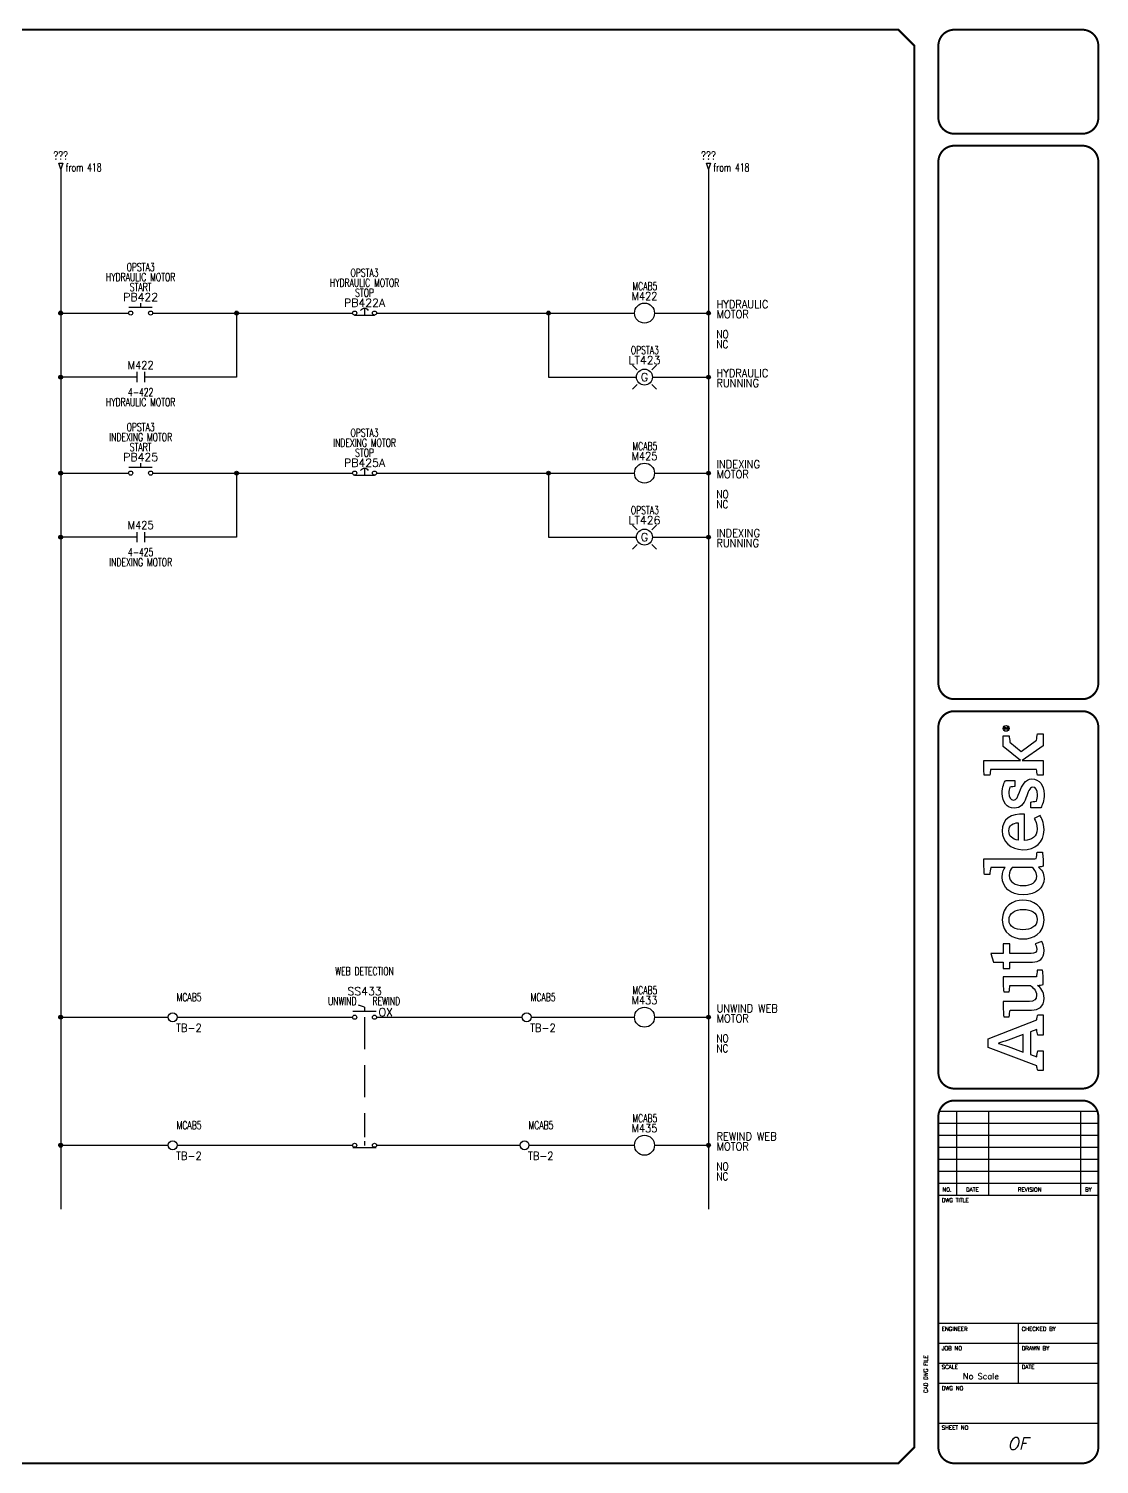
# Model space of a CAD drawing. Header units: inches. Extents: x 0 to 33.5, y 0 to 22.4.
# Drawn here: x 16.75 to 33.48, y 0.02 to 22.44 of the extents above; entities that cross this region are included whole.
import ezdxf
from ezdxf.enums import TextEntityAlignment as Align

# ---------------------------------------------------------------- set-up
doc = ezdxf.new("R2010")
doc.units = ezdxf.units.IN
doc.header["$MEASUREMENT"] = 0
doc.linetypes.add('DASHED', pattern=[0.75, 0.5, -0.25])
for name, color, linetype in [('BLK_14AWG', 252, 'Continuous'), ('DEMO-PITEM', 7, 'Continuous'), ('DESC', 150, 'Continuous'), ('DESCCHILD', 7, 'Continuous'), ('LAYER_1', 160, 'Continuous'), ('LINK', 8, 'DASHED'), ('LOC', 8, 'Continuous'), ('MISC', 7, 'Continuous'), ('POS', 52, 'Continuous'), ('RED_18AWG', 1, 'Continuous'), ('SYMS', 7, 'Continuous'), ('TAGS', 150, 'Continuous'), ('TITLE', 7, 'Continuous'), ('WHT_16AWG', 7, 'Continuous'), ('WIREREF', 52, 'Continuous'), ('XREF', 7, 'Continuous'), ('XREFCHILD', 7, 'Continuous')]:
    doc.layers.add(name, color=color, linetype=linetype)
doc.styles.add('ITALIC', font='ITALIC')
doc.styles.add('SIMPLEX', font='SIMPLEX')
doc.styles.add('WD', font='romans.shx')

# ---------------------------------------------------------------- blocks, each defined once
blk = doc.blocks.new('WDDOT')
for radius in [0.03, 0.0187, 0.00929]:
    blk.add_circle((0, 0), radius)
blk = doc.blocks.new('HSS112')
for p, q in [((-0.185, 0.094), (0.18, 0.094)), ((0, 0.156), (-0.094, 0.188)), ((0, 0.156), (0, 0.094))]:
    blk.add_line(p, q)
for centre in [(-0.155, 0), (0.155, 0)]:
    blk.add_circle(centre, 0.0322)
at = {"style": 'WD', "width": 0.7}
for tag, p in [('INST', (0, 0.982)), ('LOC', (0, 0.812)), ('DESC1', (0, 0.656)), ('DESC2', (0, 0.5)), ('XREF', (0, -0.219))]:
    blk.add_attdef(tag, text='', height=0.125, dxfattribs=at).set_placement(p, align=Align.CENTER)
at = {"style": 'WD'}
blk.add_attdef('TAG1', text='', height=0.125, dxfattribs=at).set_placement((0, 0.344), align=Align.CENTER)
at = {"style": 'WD', "width": 0.7}
blk.add_attdef('POS1', text='', height=0.125, dxfattribs=at).set_placement((-0.125, 0.188), align=Align.RIGHT)
at = {"style": 'WD'}
for tag, p, height in [('X2LINK', (0, 0.219), 0.01), ('X8LINK', (0, 0), 0.01), ('STATE', (0.219, 0.016), 0.125)]:
    blk.add_attdef(tag, p, '', height=height, dxfattribs=at)
at = {"style": 'WD', "width": 0.7}
blk.add_attdef('POS2', (0.125, 0.188), '', height=0.125, dxfattribs=at)
at = {"style": 'WD'}
for tag, p, flags in [('X4TERM01', (-0.188, 0), 1), ('X1TERM02', (0.188, 0), 1), ('FAMILY', (0.205, 0.152), 9), ('CONTACT', (0.205, 0.136), 1)]:
    blk.add_attdef(tag, p, '', height=0.01, dxfattribs=dict(at, flags=flags))
at = {"linetype": 'Continuous', "style": 'WD', "flags": 9}
for tag, p in [('ASSYCODE', (0.25, 0.094)), ('MFG', (0.23, 0.108)), ('CAT', (0.232, 0.121))]:
    blk.add_attdef(tag, text='', height=0.01, dxfattribs=at).set_placement(p, align=Align.CENTER)
at = {"linetype": 'Continuous', "style": 'WD', "flags": 8}
blk.add_attdef('TERM01', text='', height=0.125, dxfattribs=at).set_placement((-0.25, -0.031), align=Align.TOP_RIGHT)
blk.add_attdef('TERM02', text='', height=0.125, dxfattribs=at).set_placement((0.25, -0.031), align=Align.TOP_LEFT)
blk = doc.blocks.new('HA1D2')
blk.add_lwpolyline([(0, 0.094), (0.031, 0.094), (0, 0), (-0.031, 0.094), (0, 0.094)])
at = {"style": 'WD', "width": 0.8, "flags": 8}
blk.add_attdef('WIRENO', text='', height=0.125, dxfattribs=at).set_placement((0, 0.15), align=Align.CENTER)
at = {"style": 'WD', "flags": 1}
for tag, p in [('X8TERM01', (0, 0)), ('SIGCODE', (0.026, 0.066))]:
    blk.add_attdef(tag, p, '', height=0.01, dxfattribs=at)
at = {"style": 'WD', "width": 0.7}
for tag, p in [('XREF', (0.077, -0.037)), ('DESC1', (0.077, -0.206))]:
    blk.add_attdef(tag, p, '', height=0.125, dxfattribs=at)
blk = doc.blocks.new('HMS1')
blk.add_circle((0, 0), 0.156)
at = {"style": 'WD'}
for tag, width, p in [('INST', 0.7, (0.006, 0.528)), ('LOC', 0.7, (0.006, 0.359)), ('TAG1', 0.9, (0, 0.202))]:
    blk.add_attdef(tag, text='', height=0.125, dxfattribs=dict(at, width=width)).set_placement(p, align=Align.CENTER)
at = {"style": 'WD', "flags": 1}
for tag, p in [('X4TERM01', (-0.156, 0)), ('X1TERM02', (0.156, 0))]:
    blk.add_attdef(tag, p, '', height=0.01, dxfattribs=at)
at = {"linetype": 'Continuous', "style": 'WD', "flags": 9}
blk.add_attdef('ASSYCODE', text='', height=0.01, dxfattribs=at).set_placement((0, 0.113), align=Align.CENTER)
at = {"style": 'WD', "flags": 9}
blk.add_attdef('FAMILY', text='', height=0.01, dxfattribs=at).set_placement((-0.005, 0.17), align=Align.CENTER)
at = {"linetype": 'Continuous', "style": 'WD', "flags": 1}
for tag, p in [('MFG', (0, 0.14)), ('CAT', (0, 0.159))]:
    blk.add_attdef(tag, text='', height=0.01, dxfattribs=at).set_placement(p, align=Align.MIDDLE)
at = {"style": 'WD'}
for tag, p, width in [('DESC1', (1.126, 0.076), 0.9), ('DESC2', (1.126, -0.081), 0.9), ('DESC3', (1.126, -0.237), 0.9), ('XREFNO', (1.359, -0.393), 0.8), ('XREFNC', (1.359, -0.549), 0.8)]:
    blk.add_attdef(tag, p, '', height=0.125, dxfattribs=dict(at, width=width))
at = {"linetype": 'Continuous', "style": 'WD'}
blk.add_attdef('TERM01', text='', height=0.125, dxfattribs=at).set_placement((-0.2, -0.035), align=Align.TOP_RIGHT)
blk.add_attdef('TERM02', text='', height=0.125, dxfattribs=at).set_placement((0.2, -0.035), align=Align.TOP_LEFT)
at = {"style": 'WD', "width": 0.8, "flags": 8}
for tag, p in [('NO', (1.126, -0.393)), ('NC', (1.126, -0.549))]:
    blk.add_attdef(tag, p, '', height=0.125, dxfattribs=at)
blk = doc.blocks.new('HMS21')
at = {"linetype": 'Continuous'}
for p, q in [((-0.062, 0.08), (-0.062, -0.08)), ((0.062, 0.08), (0.062, -0.08))]:
    blk.add_line(p, q, dxfattribs=at)
at = {"style": 'WD'}
for tag, width, p in [('INST', 0.7, (0, 0.451)), ('TAG2', 0.9, (0, 0.125)), ('LOC', 0.7, (0, 0.281)), ('XREF', 0.7, (0, -0.297)), ('DESC1', 0.7, (0, -0.454)), ('DESC2', 0.7, (0, -0.61)), ('DESC3', 0.7, (0, -0.766))]:
    blk.add_attdef(tag, text='', height=0.125, dxfattribs=dict(at, width=width)).set_placement(p, align=Align.CENTER)
for tag, p, flags in [('X4TERM01', (-0.062, 0), 1), ('X1TERM02', (0.062, 0), 1), ('FAMILY', (0.097, 0.053), 9), ('CONTACT', (0.097, 0.036), 1)]:
    blk.add_attdef(tag, p, '', height=0.01, dxfattribs=dict(at, flags=flags))
for tag, p in [('X2LINK', (0, 0.125)), ('X8LINK', (0, -0.125))]:
    blk.add_attdef(tag, p, '', height=0.01, dxfattribs=at)
at = {"linetype": 'Continuous', "style": 'WD', "flags": 8}
blk.add_attdef('TERM01', text='', height=0.125, dxfattribs=at).set_placement((-0.125, -0.031), align=Align.TOP_RIGHT)
blk.add_attdef('TERM02', text='', height=0.125, dxfattribs=at).set_placement((0.125, -0.031), align=Align.TOP_LEFT)
blk = doc.blocks.new('HSS22')
for p, q in [((0, 0.062), (0, -0.005)), ((-0.185, -0.034), (0.18, -0.034))]:
    blk.add_line(p, q)
for centre in [(-0.155, 0), (0.155, 0)]:
    blk.add_circle(centre, 0.0322)
at = {"style": 'WD', "width": 0.7}
for tag, p in [('INST', (0, 0.738)), ('LOC', (0, 0.568)), ('DESC1', (0, 0.412)), ('DESC2', (0, 0.255)), ('XREF', (0, -0.227))]:
    blk.add_attdef(tag, text='', height=0.125, dxfattribs=at).set_placement(p, align=Align.CENTER)
at = {"style": 'WD'}
blk.add_attdef('TAG2', text='', height=0.125, dxfattribs=at).set_placement((0, 0.099), align=Align.CENTER)
for tag, p, flags in [('X4TERM01', (-0.188, 0), 1), ('FAMILY', (0.054, 0.058), 9), ('CONTACT', (0.054, 0.042), 9), ('X1TERM02', (0.188, 0), 1)]:
    blk.add_attdef(tag, p, '', height=0.01, dxfattribs=dict(at, flags=flags))
for tag, p in [('X2LINK', (0, 0.125)), ('X8LINK', (0, -0.094))]:
    blk.add_attdef(tag, p, '', height=0.01, dxfattribs=at)
at = {"style": 'WD', "width": 0.8}
blk.add_attdef('STATE', (0.25, 0.016), '', height=0.125, dxfattribs=at)
at = {"linetype": 'Continuous', "style": 'WD', "flags": 8}
blk.add_attdef('TERM01', text='', height=0.125, dxfattribs=at).set_placement((-0.25, -0.031), align=Align.TOP_RIGHT)
blk.add_attdef('TERM02', text='', height=0.125, dxfattribs=at).set_placement((0.25, -0.031), align=Align.TOP_LEFT)
blk = doc.blocks.new('HPB11')
for p, q in [((-0.185, 0.094), (0.18, 0.094)), ((0, 0.156), (0, 0.094))]:
    blk.add_line(p, q)
for centre in [(-0.155, 0), (0.155, 0)]:
    blk.add_circle(centre, 0.0322)
at = {"style": 'WD', "width": 0.7}
for tag, p in [('INST', (0, 0.826)), ('LOC', (0, 0.656)), ('DESC1', (0, 0.5)), ('DESC2', (0, 0.344)), ('XREF', (0, -0.219))]:
    blk.add_attdef(tag, text='', height=0.125, dxfattribs=at).set_placement(p, align=Align.CENTER)
at = {"style": 'WD'}
blk.add_attdef('TAG1', text='', height=0.125, dxfattribs=at).set_placement((0, 0.188), align=Align.CENTER)
for tag, p in [('X2LINK', (0, 0.219)), ('X8LINK', (0, 0))]:
    blk.add_attdef(tag, p, '', height=0.01, dxfattribs=at)
for tag, p, flags in [('X4TERM01', (-0.188, 0), 1), ('X1TERM02', (0.188, 0), 1), ('FAMILY', (0.205, 0.152), 9), ('CONTACT', (0.205, 0.136), 1)]:
    blk.add_attdef(tag, p, '', height=0.01, dxfattribs=dict(at, flags=flags))
at = {"linetype": 'Continuous', "style": 'WD', "flags": 9}
for tag, p in [('ASSYCODE', (0.23, 0.071)), ('MFG', (0.228, 0.089)), ('CAT', (0.23, 0.108))]:
    blk.add_attdef(tag, text='', height=0.01, dxfattribs=at).set_placement(p, align=Align.CENTER)
at = {"linetype": 'Continuous', "style": 'WD', "flags": 8}
blk.add_attdef('TERM01', text='', height=0.125, dxfattribs=at).set_placement((-0.25, -0.031), align=Align.TOP_RIGHT)
blk.add_attdef('TERM02', text='', height=0.125, dxfattribs=at).set_placement((0.25, -0.031), align=Align.TOP_LEFT)
blk = doc.blocks.new('HPB12M')
for p, q in [((0, 0.074), (0, -0.031)), ((-0.156, -0.032), (0.156, -0.032))]:
    blk.add_line(p, q)
for centre in [(-0.155, 0), (0.155, 0)]:
    blk.add_circle(centre, 0.0322)
blk.add_arc((0, -0.006), 0.0781, 36.8699, 143.1301)
at = {"style": 'WD', "width": 0.7}
for tag, p in [('INST', (0, 0.738)), ('LOC', (0, 0.568)), ('DESC1', (0, 0.412)), ('DESC2', (0, 0.255)), ('XREF', (0, -0.232))]:
    blk.add_attdef(tag, text='', height=0.125, dxfattribs=at).set_placement(p, align=Align.CENTER)
at = {"style": 'WD'}
blk.add_attdef('TAG1', text='', height=0.125, dxfattribs=at).set_placement((0, 0.099), align=Align.CENTER)
for tag, p, flags in [('X4TERM01', (-0.188, 0), 1), ('FAMILY', (0.054, 0.058), 9), ('CONTACT', (0.054, 0.042), 9), ('X1TERM02', (0.188, 0), 1)]:
    blk.add_attdef(tag, p, '', height=0.01, dxfattribs=dict(at, flags=flags))
for tag, p in [('X2LINK', (0, 0.125)), ('X8LINK', (0, -0.094))]:
    blk.add_attdef(tag, p, '', height=0.01, dxfattribs=at)
at = {"linetype": 'Continuous', "style": 'WD', "flags": 9}
for tag, p in [('MFG', (0.076, 0)), ('CAT', (0.076, 0.017)), ('ASSYCODE', (0.076, -0.017))]:
    blk.add_attdef(tag, text='', height=0.01, dxfattribs=at).set_placement(p, align=Align.CENTER)
at = {"linetype": 'Continuous', "style": 'WD', "flags": 8}
blk.add_attdef('TERM01', text='', height=0.125, dxfattribs=at).set_placement((-0.25, -0.016), align=Align.TOP_RIGHT)
blk.add_attdef('TERM02', text='', height=0.125, dxfattribs=at).set_placement((0.25, -0.016), align=Align.TOP_LEFT)
blk = doc.blocks.new('HLT1G')
for p, q in [((-0.115, 0.115), (-0.186, 0.186)), ((0.115, 0.115), (0.186, 0.186)), ((-0.115, -0.115), (-0.186, -0.186)), ((0.115, -0.115), (0.186, -0.186))]:
    blk.add_line(p, q)
blk.add_circle((0, 0), 0.125)
at = {"style": 'WD', "width": 0.7}
for tag, p in [('INST', (0.006, 0.528)), ('LOC', (0.006, 0.359))]:
    blk.add_attdef(tag, text='', height=0.125, dxfattribs=at).set_placement(p, align=Align.CENTER)
at = {"style": 'WD'}
blk.add_attdef('TAG1', text='', height=0.125, dxfattribs=at).set_placement((0, 0.202), align=Align.CENTER)
blk.add_attdef('COLOR', text='', height=0.125, dxfattribs=at).set_placement((0, 0), align=Align.MIDDLE)
at = {"style": 'WD', "flags": 1}
for tag, p in [('X4TERM01', (-0.125, 0)), ('X1TERM02', (0.125, 0))]:
    blk.add_attdef(tag, p, '', height=0.01, dxfattribs=at)
at = {"linetype": 'Continuous', "style": 'WD', "flags": 9}
blk.add_attdef('ASSYCODE', text='', height=0.01, dxfattribs=at).set_placement((-0.003, 0.096), align=Align.CENTER)
at = {"style": 'WD', "flags": 9}
blk.add_attdef('FAMILY', text='', height=0.01, dxfattribs=at).set_placement((-0.005, 0.161), align=Align.CENTER)
at = {"linetype": 'Continuous', "style": 'WD', "flags": 1}
for tag, p in [('MFG', (0, 0.121)), ('CAT', (0, 0.14))]:
    blk.add_attdef(tag, text='', height=0.01, dxfattribs=at).set_placement(p, align=Align.MIDDLE)
at = {"style": 'WD', "width": 0.9}
blk.add_attdef('DESC1', (1.125, 0), '', height=0.125, dxfattribs=at)
at = {"linetype": 'Continuous', "style": 'WD', "flags": 8}
blk.add_attdef('TERM01', text='', height=0.125, dxfattribs=at).set_placement((-0.175, -0.031), align=Align.TOP_RIGHT)
blk.add_attdef('TERM02', text='', height=0.125, dxfattribs=at).set_placement((0.175, -0.031), align=Align.TOP_LEFT)
at = {"style": 'WD', "width": 0.9}
blk.add_attdef('DESC2', text='', height=0.125, dxfattribs=at).set_placement((1.125, -0.031), align=Align.TOP_LEFT)
blk = doc.blocks.new('HT0W02')
blk.add_circle((0, 0), 0.0699)
at = {"style": 'WD', "width": 0.7}
for tag, p in [('INST', (0.062, 0.42)), ('LOC', (0.062, 0.25))]:
    blk.add_attdef(tag, p, '', height=0.125, dxfattribs=at)
at = {"linetype": 'Continuous', "style": 'WD', "width": 0.8, "flags": 8}
blk.add_attdef('WIRENO', text='', height=0.125, dxfattribs=at).set_placement((0, 0.094), align=Align.CENTER)
at = {"style": 'WD', "flags": 1}
for tag, p, height in [('X4TERM01', (-0.07, 0), 0.01), ('X4TERMDESC01', (-0.055, -0.023), 0.025), ('X2TERMDESC01', (-0.006, 0.029), 0.025), ('X2TERM01', (0, 0.07), 0.01), ('X1TERMDESC01', (0.039, -0.003), 0.025), ('X1TERM01', (0.07, 0), 0.01), ('X8TERM01', (0, -0.07), 0.01), ('X8TERMDESC01', (0, -0.054), 0.025), ('STRIPSEQ', (0.29, -0.074), 0.025)]:
    blk.add_attdef(tag, p, '', height=height, dxfattribs=at)
at = {"linetype": 'Continuous', "style": 'WD'}
for tag, p, height, width, flags in [('TAGSTRIP', (0.053, -0.229), 0.125, 0.9, 8), ('CAT', (0.213, -0.406), 0.109, 0.8, 1)]:
    blk.add_attdef(tag, p, '', height=height, dxfattribs=dict(at, width=width, flags=flags))
at = {"linetype": 'Continuous', "style": 'WD', "width": 0.8, "flags": 1}
blk.add_attdef('MFG', text='', height=0.109, dxfattribs=at).set_placement((0.088, -0.406), align=Align.RIGHT)
at = {"style": 'WD', "width": 0.7, "flags": 1}
blk.add_attdef('ASSYCODE', (0.062, -0.281), '', height=0.01, dxfattribs=at)
blk = doc.blocks.new('AI9-BLK2')
at = {"layer": 'LAYER_1', "color": 7}
blk.add_circle((0, 0), 2.03, dxfattribs=at)
blk.add_open_spline([(1.73, 0), (1.73, -1.02), (0.99, -1.75), (-0.01, -1.75), (-0.99, -1.75), (-1.73, -1.02), (-1.73, 0), (-1.73, 1.01), (-0.99, 1.75), (-0.01, 1.75), (0.99, 1.75), (1.73, 1.01), (1.73, 0)], degree=3, knots=[0, 0, 0, 0, 1, 1, 1, 2, 2, 2, 3, 3, 3, 4, 4, 4, 4], dxfattribs=at)
blk = doc.blocks.new('AI9-BLK1')
at = {"layer": 'LAYER_1', "color": 7}
for points, knots in [([(0.67, -1.05), (0.67, -1.05), (0.18, -0.36), (0.18, -0.36), (0.09, -0.24), (0.03, -0.15), (-0.06, -0.08), (0.29, -0.04), (0.5, 0.15), (0.5, 0.46), (0.5, 0.77), (0.28, 1.05), (-0.15, 1.05), (-0.15, 1.05), (-0.84, 1.05), (-0.84, 1.05), (-0.84, 1.05), (-0.84, -1.05), (-0.84, -1.05), (-0.84, -1.05), (-0.54, -1.05), (-0.54, -1.05), (-0.54, -1.05), (-0.54, -0.11), (-0.54, -0.11), (-0.37, -0.11), (-0.31, -0.16), (-0.2, -0.31), (-0.2, -0.31), (0.3, -1.05), (0.3, -1.05), (0.3, -1.05), (0.67, -1.05), (0.67, -1.05)], [0, 0, 0, 0, 1, 1, 1, 2, 2, 2, 3, 3, 3, 4, 4, 4, 5, 5, 5, 6, 6, 6, 7, 7, 7, 8, 8, 8, 9, 9, 9, 10, 10, 10, 11, 11, 11, 11]), ([(0.17, 0.46), (0.17, 0.16), (-0.08, 0.13), (-0.32, 0.13), (-0.32, 0.13), (-0.54, 0.13), (-0.54, 0.13), (-0.54, 0.13), (-0.54, 0.79), (-0.54, 0.79), (-0.54, 0.79), (-0.22, 0.79), (-0.22, 0.79), (0.06, 0.79), (0.17, 0.66), (0.17, 0.46)], [0, 0, 0, 0, 1, 1, 1, 2, 2, 2, 3, 3, 3, 4, 4, 4, 5, 5, 5, 5])]:
    blk.add_open_spline(points, degree=3, knots=knots, dxfattribs=at)
blk = doc.blocks.new('LOGO')
for points, knots in [([(147.12, 4.68), (147.07, 5.37), (147.05, 6.12), (147.05, 6.92), (147.05, 6.92), (147.05, 41.08), (147.05, 41.08), (143.39, 41.25), (139.27, 41.02), (136.06, 40.68), (136.06, 40.68), (136.06, 36.96), (136.06, 36.96), (137.72, 36.84), (139.61, 36.61), (140.98, 36.38), (140.98, 36.38), (140.99, 36.38), (140.99, 36.38), (140.99, 36.38), (140.99, 26.2), (140.99, 26.2), (139.96, 27.06), (137.95, 28.38), (134.29, 28.38), (127.26, 28.38), (121.99, 22.6), (121.99, 13.79), (121.99, 4.52), (126.57, -0.69), (133.38, -0.69), (137.1, -0.69), (139.61, 1.09), (141.27, 3.09), (141.33, 2.12), (141.61, 0.63), (141.84, 0), (145.22, -0.17), (148.71, 0.06), (151.68, 0.4), (151.68, 0.4), (151.68, 4.12), (151.68, 4.12), (150.22, 4.23), (148.43, 4.45), (147.12, 4.68)], [0, 0, 0, 0, 1, 1, 1, 2, 2, 2, 3, 3, 3, 4, 4, 4, 5, 5, 5, 6, 6, 6, 7, 7, 7, 8, 8, 8, 9, 9, 9, 10, 10, 10, 11, 11, 11, 12, 12, 12, 13, 13, 13, 14, 14, 14, 15, 15, 15, 15]), ([(229.37, 4.57), (229.37, 4.57), (221.51, 15.23), (221.51, 15.23), (221.51, 15.23), (227.98, 23.01), (227.98, 23.01), (229.35, 23.12), (231.27, 23.34), (232.41, 23.63), (232.41, 23.63), (232.41, 27.69), (232.41, 27.69), (232.41, 27.69), (225.02, 27.69), (225.02, 27.69), (225.02, 27.69), (215.2, 15.61), (215.2, 15.61), (215.2, 15.61), (215.2, 41.19), (215.2, 41.19), (211.84, 41.34), (208.17, 41.17), (205.13, 40.88), (205.13, 40.88), (205.13, 36.94), (205.13, 36.94), (206.54, 36.82), (208.02, 36.64), (209.13, 36.45), (209.13, 36.45), (209.13, 4.51), (209.13, 4.51), (207.75, 4.41), (206.35, 4.21), (205.07, 3.95), (205.07, 3.95), (205.07, 0), (205.07, 0), (205.07, 0), (215.2, 0), (215.2, 0), (215.2, 0), (215.2, 14.46), (215.2, 14.46), (215.2, 14.46), (225.55, 0), (225.55, 0), (225.55, 0), (233.71, 0), (233.71, 0), (233.71, 0), (233.71, 3.82), (233.71, 3.82), (232.17, 4.17), (230.63, 4.4), (229.37, 4.57)], [0, 0, 0, 0, 1, 1, 1, 2, 2, 2, 3, 3, 3, 4, 4, 4, 5, 5, 5, 6, 6, 6, 7, 7, 7, 8, 8, 8, 9, 9, 9, 10, 10, 10, 11, 11, 11, 12, 12, 12, 13, 13, 13, 14, 14, 14, 15, 15, 15, 16, 16, 16, 17, 17, 17, 18, 18, 18, 19, 19, 19, 19]), ([(35.2, 4.35), (35.2, 4.35), (22.07, 38.1), (22.07, 38.1), (22.07, 38.1), (16.08, 38.1), (16.08, 38.1), (16.08, 38.1), (3.2, 4.35), (3.2, 4.35), (2.17, 4.23), (0.92, 4), (0, 3.72), (0, 3.72), (0, 0), (0, 0), (0, 0), (13.72, 0), (13.72, 0), (13.72, 0), (13.72, 3.72), (13.72, 3.72), (12.41, 4), (10.86, 4.29), (9.49, 4.4), (9.49, 4.4), (11.09, 8.81), (11.09, 8.81), (11.09, 8.81), (26.77, 8.81), (26.77, 8.81), (26.77, 8.81), (28.39, 4.35), (28.39, 4.35), (27.02, 4.23), (25.77, 4), (24.51, 3.72), (24.51, 3.72), (24.51, 0), (24.51, 0), (24.51, 0), (38.69, 0), (38.69, 0), (38.69, 0), (38.69, 3.72), (38.69, 3.72), (37.89, 3.95), (36, 4.35), (35.2, 4.35)], [0, 0, 0, 0, 1, 1, 1, 2, 2, 2, 3, 3, 3, 4, 4, 4, 5, 5, 5, 6, 6, 6, 7, 7, 7, 8, 8, 8, 9, 9, 9, 10, 10, 10, 11, 11, 11, 12, 12, 12, 13, 13, 13, 14, 14, 14, 15, 15, 15, 16, 16, 16, 16]), ([(12.84, 13.84), (12.84, 13.84), (16.64, 24.31), (16.64, 24.31), (17.79, 27.46), (18.19, 28.83), (18.82, 30.89), (18.82, 30.89), (18.93, 30.89), (18.93, 30.89), (19.56, 28.89), (19.96, 27.52), (21.1, 24.31), (21.1, 24.31), (24.91, 13.84), (24.91, 13.84), (24.91, 13.84), (12.84, 13.84), (12.84, 13.84)], [0, 0, 0, 0, 1, 1, 1, 2, 2, 2, 3, 3, 3, 4, 4, 4, 5, 5, 5, 6, 6, 6, 6]), ([(70.82, 23.06), (70.82, 23.06), (70.82, 27.69), (70.82, 27.69), (70.82, 27.69), (75.28, 27.69), (75.28, 27.69), (75.28, 27.69), (75.28, 34.33), (75.28, 34.33), (75.28, 34.33), (81.35, 36.24), (81.35, 36.24), (81.35, 36.24), (81.35, 27.69), (81.35, 27.69), (81.35, 27.69), (88.04, 27.69), (88.04, 27.69), (88.04, 27.69), (88.04, 23.06), (88.04, 23.06), (88.04, 23.06), (81.35, 23.06), (81.35, 23.06), (81.35, 23.06), (81.35, 8.35), (81.35, 8.35), (81.35, 5.61), (82.09, 4.35), (84.32, 4.35), (85.98, 4.35), (87.47, 5.15), (87.98, 5.49), (87.98, 5.49), (89.7, 0.92), (89.7, 0.92), (88.67, 0.34), (86.5, -0.69), (83.24, -0.69), (77.57, -0.69), (75.28, 2.4), (75.28, 7.38), (75.28, 7.38), (75.28, 23.06), (75.28, 23.06), (75.28, 23.06), (70.82, 23.06), (70.82, 23.06)], [0, 0, 0, 0, 1, 1, 1, 2, 2, 2, 3, 3, 3, 4, 4, 4, 5, 5, 5, 6, 6, 6, 7, 7, 7, 8, 8, 8, 9, 9, 9, 10, 10, 10, 11, 11, 11, 12, 12, 12, 13, 13, 13, 14, 14, 14, 15, 15, 15, 16, 16, 16, 16]), ([(59.65, -0.06), (59.48, 0.63), (59.2, 2.57), (59.14, 3.83), (57.76, 2), (54.9, -0.74), (50.21, -0.74), (44.21, -0.74), (41.98, 3.15), (41.98, 8.07), (41.98, 8.07), (41.98, 22.94), (41.98, 22.94), (40.6, 23.17), (38.77, 23.4), (37.34, 23.51), (37.34, 23.51), (37.34, 27.29), (37.34, 27.29), (40.32, 27.57), (44.38, 27.8), (48.04, 27.63), (48.04, 27.63), (48.04, 9.33), (48.04, 9.33), (48.04, 6.24), (49.13, 4.46), (52.27, 4.46), (55.76, 4.46), (58.39, 7.89), (58.97, 8.64), (58.97, 8.64), (58.97, 23), (58.97, 23), (57.76, 23.17), (56.05, 23.4), (54.62, 23.51), (54.62, 23.51), (54.62, 27.29), (54.62, 27.29), (57.59, 27.69), (61.54, 27.8), (65.03, 27.69), (65.03, 27.69), (65.03, 4.63), (65.03, 4.63), (66.35, 4.4), (68.12, 4.18), (69.61, 4.06), (69.61, 4.06), (69.61, 0.34), (69.61, 0.34), (66.69, 0), (62.97, -0.23), (59.65, -0.06)], [0, 0, 0, 0, 1, 1, 1, 2, 2, 2, 3, 3, 3, 4, 4, 4, 5, 5, 5, 6, 6, 6, 7, 7, 7, 8, 8, 8, 9, 9, 9, 10, 10, 10, 11, 11, 11, 12, 12, 12, 13, 13, 13, 14, 14, 14, 15, 15, 15, 16, 16, 16, 17, 17, 17, 18, 18, 18, 18]), ([(104.75, -0.69), (95.2, -0.69), (91.36, 6.98), (91.36, 13.79), (91.36, 20.6), (95.08, 28.38), (104.64, 28.38), (114.13, 28.38), (118.31, 20.77), (118.31, 13.96), (118.31, 7.21), (114.25, -0.69), (104.75, -0.69)], [0, 0, 0, 0, 1, 1, 1, 2, 2, 2, 3, 3, 3, 4, 4, 4, 4]), ([(104.52, 23.63), (99.6, 23.63), (97.77, 19.45), (97.77, 13.96), (97.77, 8.47), (99.89, 4.12), (104.81, 4.12), (109.78, 4.12), (111.84, 8.24), (111.84, 13.79), (111.84, 19.28), (109.5, 23.63), (104.52, 23.63)], [0, 0, 0, 0, 1, 1, 1, 2, 2, 2, 3, 3, 3, 4, 4, 4, 4]), ([(140.99, 7.61), (140.3, 6.69), (138.18, 4.35), (135.04, 4.35), (130.46, 4.35), (128.46, 8.12), (128.46, 13.84), (128.46, 19.62), (130.92, 23.46), (135.38, 23.46), (138.3, 23.46), (139.9, 22.31), (140.99, 21.34), (140.99, 21.34), (140.99, 7.61), (140.99, 7.61)], [0, 0, 0, 0, 1, 1, 1, 2, 2, 2, 3, 3, 3, 4, 4, 4, 5, 5, 5, 5]), ([(167.59, 4.06), (171.42, 4.06), (173.77, 5.49), (175.03, 6.24), (175.03, 6.24), (177.14, 2.06), (177.14, 2.06), (175.54, 1.09), (172.57, -0.69), (167.19, -0.69), (158.15, -0.69), (153.35, 5.49), (153.35, 14.02), (153.35, 22.48), (158.9, 28.38), (166.45, 28.38), (174.57, 28.38), (178.75, 22.48), (177.89, 12.93), (177.89, 12.93), (159.75, 12.93), (159.75, 12.93), (160.04, 7.89), (162.33, 4.06), (167.59, 4.06)], [0, 0, 0, 0, 1, 1, 1, 2, 2, 2, 3, 3, 3, 4, 4, 4, 5, 5, 5, 6, 6, 6, 7, 7, 7, 8, 8, 8, 8]), ([(172, 17.28), (171.88, 20.77), (170.39, 23.74), (166.33, 23.74), (162.61, 23.74), (160.55, 21.22), (159.92, 17.28), (159.92, 17.28), (172, 17.28), (172, 17.28)], [0, 0, 0, 0, 1, 1, 1, 2, 2, 2, 3, 3, 3, 3]), ([(193.34, 16.37), (190.23, 17.59), (187.77, 18.32), (187.77, 20.51), (187.77, 22.57), (189.85, 23.75), (192.61, 23.75), (194.13, 23.75), (195.63, 23.45), (196.75, 23.05), (196.92, 21.88), (197.07, 20.09), (197.32, 19.59), (197.32, 19.59), (201.33, 19.59), (201.33, 19.59), (201.33, 19.59), (201.33, 26.12), (201.33, 26.12), (200.23, 26.79), (197.13, 28.37), (192.35, 28.37), (186.46, 28.37), (182.17, 24.96), (182.17, 20.07), (182.17, 15.66), (184.93, 13.39), (189.13, 11.89), (193.39, 10.37), (196.74, 9.33), (196.74, 7.16), (196.74, 5.06), (194.96, 3.86), (191.41, 3.86), (189.95, 3.86), (188.14, 4.14), (187.03, 4.55), (186.85, 5.85), (186.59, 7.84), (186.3, 8.37), (186.3, 8.37), (182.29, 8.37), (182.29, 8.37), (182.29, 8.37), (182.29, 1.6), (182.29, 1.6), (182.29, 1.6), (182.29, 1.6), (182.29, 1.6), (184.06, 0.46), (187.46, -0.76), (191.78, -0.76), (198.3, -0.76), (202.45, 2.57), (202.45, 7.83), (202.45, 12.53), (197.83, 14.62), (193.34, 16.37)], [0, 0, 0, 0, 1, 1, 1, 2, 2, 2, 3, 3, 3, 4, 4, 4, 5, 5, 5, 6, 6, 6, 7, 7, 7, 8, 8, 8, 9, 9, 9, 10, 10, 10, 11, 11, 11, 12, 12, 12, 13, 13, 13, 14, 14, 14, 15, 15, 15, 16, 16, 16, 17, 17, 17, 18, 18, 18, 19, 19, 19, 19])]:
    blk.add_open_spline(points, degree=3, knots=knots)
for name, p in [('AI9-BLK2', (237.56, 25.66)), ('AI9-BLK1', (237.76, 25.67))]:
    blk.add_blockref(name, p)
blk = doc.blocks.new('acade_title')
at = {"layer": 'TITLE'}
for p, q in [((30.594, 22.177), (30.594, 20.781)), ((30.969, 5.531), (33.469, 5.531)), ((31.25, 5.531), (31.25, 4.219)), ((31.75, 5.531), (31.75, 4.219)), ((33.188, 5.531), (33.188, 4.219)), ((30.969, 5.344), (33.469, 5.344)), ((30.969, 5.156), (33.469, 5.156)), ((30.969, 4.969), (33.469, 4.969)), ((30.969, 4.781), (33.469, 4.781)), ((30.969, 4.594), (33.469, 4.594)), ((30.969, 4.406), (33.469, 4.406)), ((30.969, 4.219), (33.469, 4.219)), ((30.594, 0.281), (30.594, 2.214)), ((30.969, 2.219), (33.469, 2.219)), ((32.219, 1.281), (32.219, 2.219)), ((30.969, 1.906), (33.469, 1.906)), ((30.969, 1.594), (33.469, 1.594)), ((30.969, 1.281), (33.469, 1.281)), ((30.969, 0.656), (33.469, 0.656))]:
    blk.add_line(p, q, dxfattribs=at)
at = {"layer": 'TITLE', "const_width": 0.0312}
blk.add_lwpolyline([(30.594, 0.281), (30.594, 22.177), (30.344, 22.427), (0.281, 22.427), (0.031, 22.177), (0.031, 0.281), (0.281, 0.031), (30.344, 0.031)], close=True, dxfattribs=at)
for points in [[(31.219, 22.427, 0.414214), (30.969, 22.177, 0.414214)], [(33.469, 22.177, 0.414214), (33.219, 22.427, 0.414214)], [(30.969, 21.052, 0.414214), (31.219, 20.802, 0.414214)], [(33.219, 20.802, 0.414214), (33.469, 21.052, 0.414214)], [(31.219, 20.615, 0.414214), (30.969, 20.365, 0.414214)], [(33.469, 20.365, 0.414214), (33.219, 20.615, 0.414214)], [(30.969, 12.219, 0.414214), (31.219, 11.969, 0.414214)], [(33.219, 11.969, 0.414214), (33.469, 12.219, 0.414214)], [(31.219, 11.781, 0.414214), (30.969, 11.531, 0.414214)], [(33.469, 11.531, 0.414214), (33.219, 11.781, 0.414214)], [(30.969, 6.135, 0.414214), (31.219, 5.885, 0.414214)], [(33.219, 5.885, 0.414214), (33.469, 6.135, 0.414214)], [(31.219, 5.698, 0.414214), (30.969, 5.448, 0.414214)], [(33.469, 5.448, 0.414214), (33.219, 5.698, 0.414214)], [(30.969, 0.281, 0.414214), (31.219, 0.031, 0.414214)], [(33.219, 0.031, 0.414214), (33.469, 0.281, 0.414214)]]:
    blk.add_lwpolyline(points, format="xyb", dxfattribs=at)
for points in [[(33.219, 22.427), (31.219, 22.427)], [(30.969, 22.177), (30.969, 21.052)], [(33.469, 22.177), (33.469, 21.052)], [(33.219, 20.802), (31.219, 20.802)], [(33.219, 20.615), (31.219, 20.615)], [(30.969, 20.365), (30.969, 12.219)], [(33.469, 20.365), (33.469, 12.219)], [(31.219, 11.969), (33.219, 11.969)], [(31.219, 11.781), (33.219, 11.781)], [(31.219, 5.885), (33.219, 5.885)], [(31.219, 5.698), (33.219, 5.698)], [(30.969, 5.448), (30.969, 0.281)], [(33.469, 5.448), (33.469, 0.281)], [(31.219, 0.031), (33.219, 0.031)]]:
    blk.add_lwpolyline(points, dxfattribs=at)
at = {"layer": 'TITLE', "color": 7, "const_width": 0.0312}
for points in [[(30.969, 11.531), (30.969, 6.135)], [(33.469, 11.531), (33.469, 6.135)]]:
    blk.add_lwpolyline(points, dxfattribs=at)
at = {"xscale": 0.02250000000000085, "yscale": 0.02250000000000085, "zscale": 0.02250000000000085, "rotation": 90}
blk.add_blockref('LOGO', (32.605, 6.167), dxfattribs=at)
at = {"layer": 'TITLE', "color": 1}
for s, height, style, p in [('NO.', 0.0625, 'SIMPLEX', (31.104, 4.307)), ('DATE', 0.0625, 'SIMPLEX', (31.5, 4.307)), ('REVISION', 0.0625, 'SIMPLEX', (32.396, 4.307)), ('BY', 0.0625, 'SIMPLEX', (33.313, 4.307)), ('OF', 0.1875, 'ITALIC', (32.208, 0.339))]:
    blk.add_text(s, height=height, dxfattribs=dict(at, style=style)).set_placement(p, align=Align.MIDDLE)
at = {"layer": 'TITLE', "color": 1, "style": 'SIMPLEX'}
for s, p in [('DWG TITLE', (31.021, 4.109)), ('ENGINEER', (31.021, 2.099)), ('CHECKED BY', (32.271, 2.099)), ('JOB NO', (31.021, 1.797)), ('DRAWN BY', (32.271, 1.797)), ('SCALE', (31.021, 1.505)), ('DATE', (32.271, 1.505)), ('DWG NO', (31.021, 1.172)), ('SHEET NO', (31.021, 0.557))]:
    blk.add_text(s, height=0.0625, dxfattribs=at).set_placement(p)
blk.add_text('CAD DWG FILE', height=0.0625, rotation=90, dxfattribs=at).set_placement((30.802, 1.13))
at = {"layer": 'TITLE', "color": 1, "style": 'ITALIC'}
for tag, height, p in [('TITLE#1', 0.125, (32.156, 3.406)), ('TITLE#2', 0.125, (32.156, 3.204)), ('TITLE#3', 0.125, (32.156, 3.001)), ('TITLE#4', 0.125, (32.156, 2.799)), ('DWG#', 0.2, (32.156, 0.826))]:
    blk.add_attdef(tag, text='', height=height, dxfattribs=at).set_placement(p, align=Align.CENTER)
at = {"layer": 'TITLE', "color": 1, "style": 'SIMPLEX'}
blk.add_attdef('CAD#', (30.826, 1.958), '', height=0.0938, rotation=90, dxfattribs=at)
at = {"layer": 'TITLE', "color": 1}
for tag, p, height, style in [('ENGINEER', (31.237, 1.958), 0.0938, 'ITALIC'), ('CHKDBY', (32.424, 1.958), 0.0938, 'ITALIC'), ('JOB#', (31.464, 1.644), 0.0938, 'SIMPLEX'), ('DRAWNBY', (32.494, 1.644), 0.0938, 'ITALIC'), ('SCALE', (31.353, 1.344), 0.0938, 'SIMPLEX'), ('DATE', (32.408, 1.344), 0.0938, 'SIMPLEX'), ('SHTS', (32.532, 0.25), 0.2, 'ITALIC')]:
    blk.add_attdef(tag, p, '', height=height, dxfattribs=dict(at, style=style))
at = {"layer": 'TITLE', "color": 1, "style": 'ITALIC'}
blk.add_attdef('SH#', text='', height=0.2, dxfattribs=at).set_placement((31.881, 0.25), align=Align.RIGHT)
at = {"layer": 'TITLE', "color": 7, "flags": 9}
blk.add_attdef('WD_TB', (31.219, 0.031), '', height=0.125, dxfattribs=at)

msp = doc.modelspace()

# ---------------------------------------------------------------- linework, layer by layer
at = {"layer": 'BLK_14AWG'}
for p, q in [((17.25, 20.25), (17.25, 4)), ((17.25, 18), (18.312, 18)), ((18.438, 17), (17.25, 17)), ((17.25, 15.5), (18.312, 15.5)), ((18.438, 14.5), (17.25, 14.5)), ((17.25, 7), (18.93, 7)), ((17.25, 5), (18.93, 5))]:
    msp.add_line(p, q, dxfattribs=at)
at = {"layer": 'LINK'}
msp.add_lwpolyline([(22, 7), (22, 5.125)], dxfattribs=at)
at = {"layer": 'RED_18AWG'}
for p, q in [((18.688, 18), (21.812, 18)), ((20, 18), (20, 17)), ((22.188, 18), (26.219, 18)), ((24.875, 18), (24.875, 17)), ((20, 17), (18.562, 17)), ((24.875, 17), (26.25, 17)), ((18.688, 15.5), (21.812, 15.5)), ((20, 15.5), (20, 14.5)), ((22.188, 15.5), (26.219, 15.5)), ((24.875, 15.5), (24.875, 14.5)), ((20, 14.5), (18.562, 14.5)), ((24.875, 14.5), (26.25, 14.5)), ((19.07, 7), (21.812, 7)), ((22.188, 7), (24.464, 7)), ((24.604, 7), (26.219, 7)), ((19.07, 5), (21.812, 5)), ((22.188, 5), (24.43, 5)), ((24.57, 5), (26.219, 5))]:
    msp.add_line(p, q, dxfattribs=at)
at = {"layer": 'WHT_16AWG'}
for p, q in [((27.375, 20.25), (27.375, 4)), ((26.531, 18), (27.375, 18)), ((26.5, 17), (27.375, 17)), ((26.531, 15.5), (27.375, 15.5)), ((26.5, 14.5), (27.375, 14.5)), ((26.531, 7), (27.375, 7)), ((26.531, 5), (27.375, 5))]:
    msp.add_line(p, q, dxfattribs=at)

# ---------------------------------------------------------------- block references
at = {"layer": 'DEMO-PITEM'}
ref = msp.add_blockref('acade_title', (0, 0), dxfattribs=at)
ref.add_attrib('SCALE', 'No Scale', (31.353, 1.344), dxfattribs={"layer": 'MISC', "color": 1, "height": 0.0938, "style": 'SIMPLEX'})
at = {"layer": 'SYMS'}
ref = msp.add_blockref('HA1D2', (17.25, 20.25), dxfattribs=at)
ref.add_attrib('XREF', 'from 418', (17.327, 20.213), dxfattribs={"layer": 'XREF', "height": 0.125, "style": 'WD', "width": 0.7})
ref.add_attrib('WIRENO', '???', dxfattribs={"layer": 'WIREREF', "height": 0.125, "style": 'WD', "width": 0.8, "flags": 8}).set_placement((17.25, 20.4), align=Align.CENTER)
ref = msp.add_blockref('HA1D2', (27.375, 20.25), dxfattribs=at)
ref.add_attrib('XREF', 'from 418', (27.452, 20.213), dxfattribs={"layer": 'XREF', "height": 0.125, "style": 'WD', "width": 0.7})
ref.add_attrib('WIRENO', '???', dxfattribs={"layer": 'WIREREF', "height": 0.125, "style": 'WD', "width": 0.8, "flags": 8}).set_placement((27.375, 20.4), align=Align.CENTER)
ref = msp.add_blockref('HPB11', (18.5, 18), dxfattribs=at)
ref.add_attrib('TAG1', 'PB422', dxfattribs={"layer": 'TAGS', "height": 0.125, "style": 'WD'}).set_placement((18.5, 18.188), align=Align.CENTER)
ref.add_attrib('DESC1', 'HYDRAULIC MOTOR', dxfattribs={"layer": 'DESC', "height": 0.125, "style": 'WD', "width": 0.7}).set_placement((18.5, 18.5), align=Align.CENTER)
ref.add_attrib('DESC2', 'START', dxfattribs={"layer": 'DESC', "height": 0.125, "style": 'WD', "width": 0.7}).set_placement((18.5, 18.344), align=Align.CENTER)
ref.add_attrib('LOC', 'OPSTA3', dxfattribs={"layer": 'LOC', "height": 0.125, "style": 'WD', "width": 0.7}).set_placement((18.5, 18.656), align=Align.CENTER)
ref = msp.add_blockref('HPB12M', (22, 18), dxfattribs=at)
ref.add_attrib('TAG1', 'PB422A', dxfattribs={"layer": 'TAGS', "height": 0.125, "style": 'WD'}).set_placement((22, 18.099), align=Align.CENTER)
ref.add_attrib('DESC1', 'HYDRAULIC MOTOR', dxfattribs={"layer": 'DESC', "height": 0.125, "style": 'WD', "width": 0.7}).set_placement((22, 18.412), align=Align.CENTER)
ref.add_attrib('DESC2', 'STOP', dxfattribs={"layer": 'DESC', "height": 0.125, "style": 'WD', "width": 0.7}).set_placement((22, 18.255), align=Align.CENTER)
ref.add_attrib('LOC', 'OPSTA3', dxfattribs={"layer": 'LOC', "height": 0.125, "style": 'WD', "width": 0.7}).set_placement((22, 18.568), align=Align.CENTER)
ref = msp.add_blockref('HMS1', (26.375, 18), dxfattribs=at)
ref.add_attrib('TAG1', 'M422', dxfattribs={"layer": 'TAGS', "height": 0.125, "style": 'WD', "width": 0.9}).set_placement((26.375, 18.202), align=Align.CENTER)
ref.add_attrib('DESC1', 'HYDRAULIC', (27.501, 18.076), dxfattribs={"layer": 'DESC', "height": 0.125, "style": 'WD', "width": 0.9})
ref.add_attrib('DESC2', 'MOTOR', (27.501, 17.919), dxfattribs={"layer": 'DESC', "height": 0.125, "style": 'WD', "width": 0.9})
ref.add_attrib('NO', 'NO', (27.501, 17.607), dxfattribs={"layer": 'MISC', "height": 0.125, "style": 'WD', "width": 0.8, "flags": 8})
ref.add_attrib('NC', 'NC', (27.501, 17.451), dxfattribs={"layer": 'MISC', "height": 0.125, "style": 'WD', "width": 0.8, "flags": 8})
ref.add_attrib('LOC', 'MCAB5', dxfattribs={"layer": 'LOC', "height": 0.125, "style": 'WD', "width": 0.7}).set_placement((26.381, 18.359), align=Align.CENTER)
for name, p in [('WDDOT', (17.25, 18)), ('WDDOT', (20, 18)), ('WDDOT', (24.875, 18)), ('WDDOT', (27.375, 18)), ('WDDOT', (17.25, 17)), ('WDDOT', (27.375, 17)), ('WDDOT', (17.25, 15.5)), ('WDDOT', (20, 15.5)), ('WDDOT', (24.875, 15.5)), ('WDDOT', (27.375, 15.5)), ('WDDOT', (17.25, 14.5)), ('WDDOT', (27.375, 14.5)), ('WDDOT', (17.25, 7)), ('WDDOT', (27.375, 7)), ('WDDOT', (17.25, 5)), ('HSS22', (22, 5)), ('WDDOT', (27.375, 5))]:
    msp.add_blockref(name, p, dxfattribs=at)
ref = msp.add_blockref('HLT1G', (26.375, 17), dxfattribs=at)
ref.add_attrib('COLOR', 'G', dxfattribs={"layer": 'MISC', "height": 0.125, "style": 'WD'}).set_placement((26.375, 17), align=Align.MIDDLE)
ref.add_attrib('TAG1', 'LT423', dxfattribs={"layer": 'TAGS', "height": 0.125, "style": 'WD'}).set_placement((26.375, 17.202), align=Align.CENTER)
ref.add_attrib('DESC1', 'HYDRAULIC', (27.5, 17), dxfattribs={"layer": 'DESC', "height": 0.125, "style": 'WD', "width": 0.9})
ref.add_attrib('DESC2', 'RUNNING', dxfattribs={"layer": 'DESC', "height": 0.125, "style": 'WD', "width": 0.9}).set_placement((27.5, 16.969), align=Align.TOP_LEFT)
ref.add_attrib('LOC', 'OPSTA3', dxfattribs={"layer": 'LOC', "height": 0.125, "style": 'WD', "width": 0.7}).set_placement((26.381, 17.359), align=Align.CENTER)
ref = msp.add_blockref('HMS21', (18.5, 17), dxfattribs=at)
ref.add_attrib('TAG2', 'M422', dxfattribs={"layer": 'TAGS', "height": 0.125, "style": 'WD', "width": 0.9}).set_placement((18.5, 17.125), align=Align.CENTER)
ref.add_attrib('DESC1', 'HYDRAULIC MOTOR', dxfattribs={"layer": 'DESCCHILD', "height": 0.125, "style": 'WD', "width": 0.7}).set_placement((18.5, 16.546), align=Align.CENTER)
ref.add_attrib('XREF', '4-422', dxfattribs={"layer": 'XREFCHILD', "height": 0.125, "style": 'WD', "width": 0.7}).set_placement((18.5, 16.703), align=Align.CENTER)
ref = msp.add_blockref('HPB11', (18.5, 15.5), dxfattribs=at)
ref.add_attrib('TAG1', 'PB425', dxfattribs={"layer": 'TAGS', "height": 0.125, "style": 'WD'}).set_placement((18.5, 15.688), align=Align.CENTER)
ref.add_attrib('DESC1', 'INDEXING MOTOR', dxfattribs={"layer": 'DESC', "height": 0.125, "style": 'WD', "width": 0.7}).set_placement((18.5, 16), align=Align.CENTER)
ref.add_attrib('DESC2', 'START', dxfattribs={"layer": 'DESC', "height": 0.125, "style": 'WD', "width": 0.7}).set_placement((18.5, 15.844), align=Align.CENTER)
ref.add_attrib('LOC', 'OPSTA3', dxfattribs={"layer": 'LOC', "height": 0.125, "style": 'WD', "width": 0.7}).set_placement((18.5, 16.156), align=Align.CENTER)
ref = msp.add_blockref('HPB12M', (22, 15.5), dxfattribs=at)
ref.add_attrib('TAG1', 'PB425A', dxfattribs={"layer": 'TAGS', "height": 0.125, "style": 'WD'}).set_placement((22, 15.599), align=Align.CENTER)
ref.add_attrib('DESC1', 'INDEXING MOTOR', dxfattribs={"layer": 'DESC', "height": 0.125, "style": 'WD', "width": 0.7}).set_placement((22, 15.912), align=Align.CENTER)
ref.add_attrib('DESC2', 'STOP', dxfattribs={"layer": 'DESC', "height": 0.125, "style": 'WD', "width": 0.7}).set_placement((22, 15.755), align=Align.CENTER)
ref.add_attrib('LOC', 'OPSTA3', dxfattribs={"layer": 'LOC', "height": 0.125, "style": 'WD', "width": 0.7}).set_placement((22, 16.068), align=Align.CENTER)
ref = msp.add_blockref('HMS1', (26.375, 15.5), dxfattribs=at)
ref.add_attrib('TAG1', 'M425', dxfattribs={"layer": 'TAGS', "height": 0.125, "style": 'WD', "width": 0.9}).set_placement((26.375, 15.702), align=Align.CENTER)
ref.add_attrib('DESC1', 'INDEXING', (27.501, 15.576), dxfattribs={"layer": 'DESC', "height": 0.125, "style": 'WD', "width": 0.9})
ref.add_attrib('DESC2', 'MOTOR', (27.501, 15.419), dxfattribs={"layer": 'DESC', "height": 0.125, "style": 'WD', "width": 0.9})
ref.add_attrib('NO', 'NO', (27.501, 15.107), dxfattribs={"layer": 'MISC', "height": 0.125, "style": 'WD', "width": 0.8, "flags": 8})
ref.add_attrib('NC', 'NC', (27.501, 14.951), dxfattribs={"layer": 'MISC', "height": 0.125, "style": 'WD', "width": 0.8, "flags": 8})
ref.add_attrib('LOC', 'MCAB5', dxfattribs={"layer": 'LOC', "height": 0.125, "style": 'WD', "width": 0.7}).set_placement((26.381, 15.859), align=Align.CENTER)
ref = msp.add_blockref('HLT1G', (26.375, 14.5), dxfattribs=at)
ref.add_attrib('COLOR', 'G', dxfattribs={"layer": 'MISC', "height": 0.125, "style": 'WD'}).set_placement((26.375, 14.5), align=Align.MIDDLE)
ref.add_attrib('TAG1', 'LT426', dxfattribs={"layer": 'TAGS', "height": 0.125, "style": 'WD'}).set_placement((26.375, 14.702), align=Align.CENTER)
ref.add_attrib('DESC1', 'INDEXING', (27.5, 14.5), dxfattribs={"layer": 'DESC', "height": 0.125, "style": 'WD', "width": 0.9})
ref.add_attrib('DESC2', 'RUNNING', dxfattribs={"layer": 'DESC', "height": 0.125, "style": 'WD', "width": 0.9}).set_placement((27.5, 14.469), align=Align.TOP_LEFT)
ref.add_attrib('LOC', 'OPSTA3', dxfattribs={"layer": 'LOC', "height": 0.125, "style": 'WD', "width": 0.7}).set_placement((26.381, 14.859), align=Align.CENTER)
ref = msp.add_blockref('HMS21', (18.5, 14.5), dxfattribs=at)
ref.add_attrib('TAG2', 'M425', dxfattribs={"layer": 'TAGS', "height": 0.125, "style": 'WD', "width": 0.9}).set_placement((18.5, 14.625), align=Align.CENTER)
ref.add_attrib('DESC1', 'INDEXING MOTOR', dxfattribs={"layer": 'DESCCHILD', "height": 0.125, "style": 'WD', "width": 0.7}).set_placement((18.5, 14.046), align=Align.CENTER)
ref.add_attrib('XREF', '4-425', dxfattribs={"layer": 'XREFCHILD', "height": 0.125, "style": 'WD', "width": 0.7}).set_placement((18.5, 14.203), align=Align.CENTER)
ref = msp.add_blockref('HSS112', (22, 7), dxfattribs=at)
ref.add_attrib('TAG1', 'SS433', dxfattribs={"layer": 'TAGS', "height": 0.125, "style": 'WD'}).set_placement((22, 7.344), align=Align.CENTER)
ref.add_attrib('DESC1', 'WEB DETECTION', dxfattribs={"layer": 'DESC', "height": 0.125, "style": 'WD', "width": 0.7}).set_placement((22, 7.656), align=Align.CENTER)
ref.add_attrib('POS1', 'UNWIND', dxfattribs={"layer": 'POS', "height": 0.125, "style": 'WD', "width": 0.7}).set_placement((21.875, 7.188), align=Align.RIGHT)
ref.add_attrib('POS2', 'REWIND', (22.125, 7.188), dxfattribs={"layer": 'POS', "height": 0.125, "style": 'WD', "width": 0.7})
ref.add_attrib('STATE', 'OX', (22.219, 7.016), dxfattribs={"layer": 'MISC', "height": 0.125, "style": 'WD'})
ref = msp.add_blockref('HMS1', (26.375, 7), dxfattribs=at)
ref.add_attrib('TAG1', 'M433', dxfattribs={"layer": 'TAGS', "height": 0.125, "style": 'WD', "width": 0.9}).set_placement((26.375, 7.202), align=Align.CENTER)
ref.add_attrib('DESC1', 'UNWIND WEB', (27.501, 7.076), dxfattribs={"layer": 'DESC', "height": 0.125, "style": 'WD', "width": 0.9})
ref.add_attrib('DESC2', 'MOTOR', (27.501, 6.919), dxfattribs={"layer": 'DESC', "height": 0.125, "style": 'WD', "width": 0.9})
ref.add_attrib('NO', 'NO', (27.501, 6.607), dxfattribs={"layer": 'MISC', "height": 0.125, "style": 'WD', "width": 0.8, "flags": 8})
ref.add_attrib('NC', 'NC', (27.501, 6.451), dxfattribs={"layer": 'MISC', "height": 0.125, "style": 'WD', "width": 0.8, "flags": 8})
ref.add_attrib('LOC', 'MCAB5', dxfattribs={"layer": 'LOC', "height": 0.125, "style": 'WD', "width": 0.7}).set_placement((26.381, 7.359), align=Align.CENTER)
ref = msp.add_blockref('HT0W02', (19, 7), dxfattribs=at)
ref.add_attrib('TAGSTRIP', 'TB-2', (19.053, 6.771), dxfattribs={"layer": 'TAGS', "linetype": 'Continuous', "height": 0.125, "style": 'WD', "width": 0.9, "flags": 8})
ref.add_attrib('LOC', 'MCAB5', (19.062, 7.25), dxfattribs={"layer": 'LOC', "height": 0.125, "style": 'WD', "width": 0.7})
ref = msp.add_blockref('HT0W02', (24.534, 7), dxfattribs=at)
ref.add_attrib('TAGSTRIP', 'TB-2', (24.587, 6.771), dxfattribs={"layer": 'TAGS', "linetype": 'Continuous', "height": 0.125, "style": 'WD', "width": 0.9, "flags": 8})
ref.add_attrib('LOC', 'MCAB5', (24.596, 7.25), dxfattribs={"layer": 'LOC', "height": 0.125, "style": 'WD', "width": 0.7})
ref = msp.add_blockref('HMS1', (26.375, 5), dxfattribs=at)
ref.add_attrib('TAG1', 'M435', dxfattribs={"layer": 'TAGS', "height": 0.125, "style": 'WD', "width": 0.9}).set_placement((26.375, 5.202), align=Align.CENTER)
ref.add_attrib('DESC1', 'REWIND WEB', (27.501, 5.076), dxfattribs={"layer": 'DESC', "height": 0.125, "style": 'WD', "width": 0.9})
ref.add_attrib('DESC2', 'MOTOR', (27.501, 4.919), dxfattribs={"layer": 'DESC', "height": 0.125, "style": 'WD', "width": 0.9})
ref.add_attrib('NO', 'NO', (27.501, 4.607), dxfattribs={"layer": 'MISC', "height": 0.125, "style": 'WD', "width": 0.8, "flags": 8})
ref.add_attrib('NC', 'NC', (27.501, 4.451), dxfattribs={"layer": 'MISC', "height": 0.125, "style": 'WD', "width": 0.8, "flags": 8})
ref.add_attrib('LOC', 'MCAB5', dxfattribs={"layer": 'LOC', "height": 0.125, "style": 'WD', "width": 0.7}).set_placement((26.381, 5.359), align=Align.CENTER)
ref = msp.add_blockref('HT0W02', (19, 5), dxfattribs=at)
ref.add_attrib('TAGSTRIP', 'TB-2', (19.053, 4.771), dxfattribs={"layer": 'TAGS', "linetype": 'Continuous', "height": 0.125, "style": 'WD', "width": 0.9, "flags": 8})
ref.add_attrib('LOC', 'MCAB5', (19.062, 5.25), dxfattribs={"layer": 'LOC', "height": 0.125, "style": 'WD', "width": 0.7})
ref = msp.add_blockref('HT0W02', (24.5, 5), dxfattribs=at)
ref.add_attrib('TAGSTRIP', 'TB-2', (24.553, 4.771), dxfattribs={"layer": 'TAGS', "linetype": 'Continuous', "height": 0.125, "style": 'WD', "width": 0.9, "flags": 8})
ref.add_attrib('LOC', 'MCAB5', (24.562, 5.25), dxfattribs={"layer": 'LOC', "height": 0.125, "style": 'WD', "width": 0.7})

doc.saveas('drawing.dxf')
